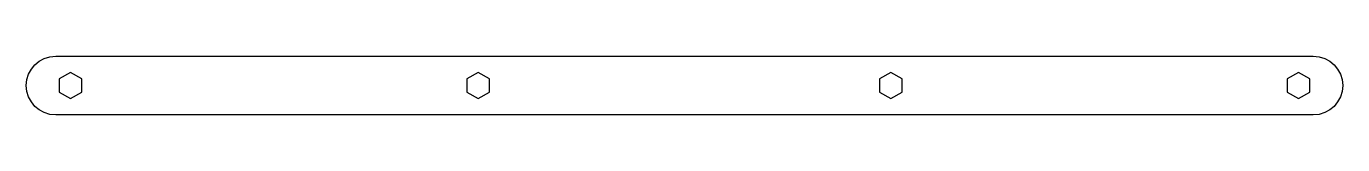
# Model space of a CAD drawing. Header units: millimetres. Extents: x -134 to 134, y -40 to -28.
import ezdxf

# ---------------------------------------------------------------- set-up
doc = ezdxf.new("R2010")
doc.units = ezdxf.units.MM
doc.layers.get('0').update_dxf_attribs({"linetype": 'CONTINUOUS'})

msp = doc.modelspace()

# ---------------------------------------------------------------- linework, layer by layer
msp.add_lwpolyline([(128, -27.58, -1), (128, -39.58), (-128, -39.58, -1), (-128, -27.58)], format="xyb", close=True)
for points in [[(-125, -30.91), (-127.31, -32.24), (-127.31, -34.91), (-125, -36.24), (-122.69, -34.91), (-122.69, -32.24)], [(-42, -30.91), (-44.31, -32.24), (-44.31, -34.91), (-42, -36.24), (-39.69, -34.91), (-39.69, -32.24)], [(44.31, -32.24), (42, -30.91), (39.69, -32.24), (39.69, -34.91), (42, -36.24), (44.31, -34.91)], [(127.31, -32.24), (125, -30.91), (122.69, -32.24), (122.69, -34.91), (125, -36.24), (127.31, -34.91)]]:
    msp.add_lwpolyline(points, close=True)

doc.saveas('drawing.dxf')
